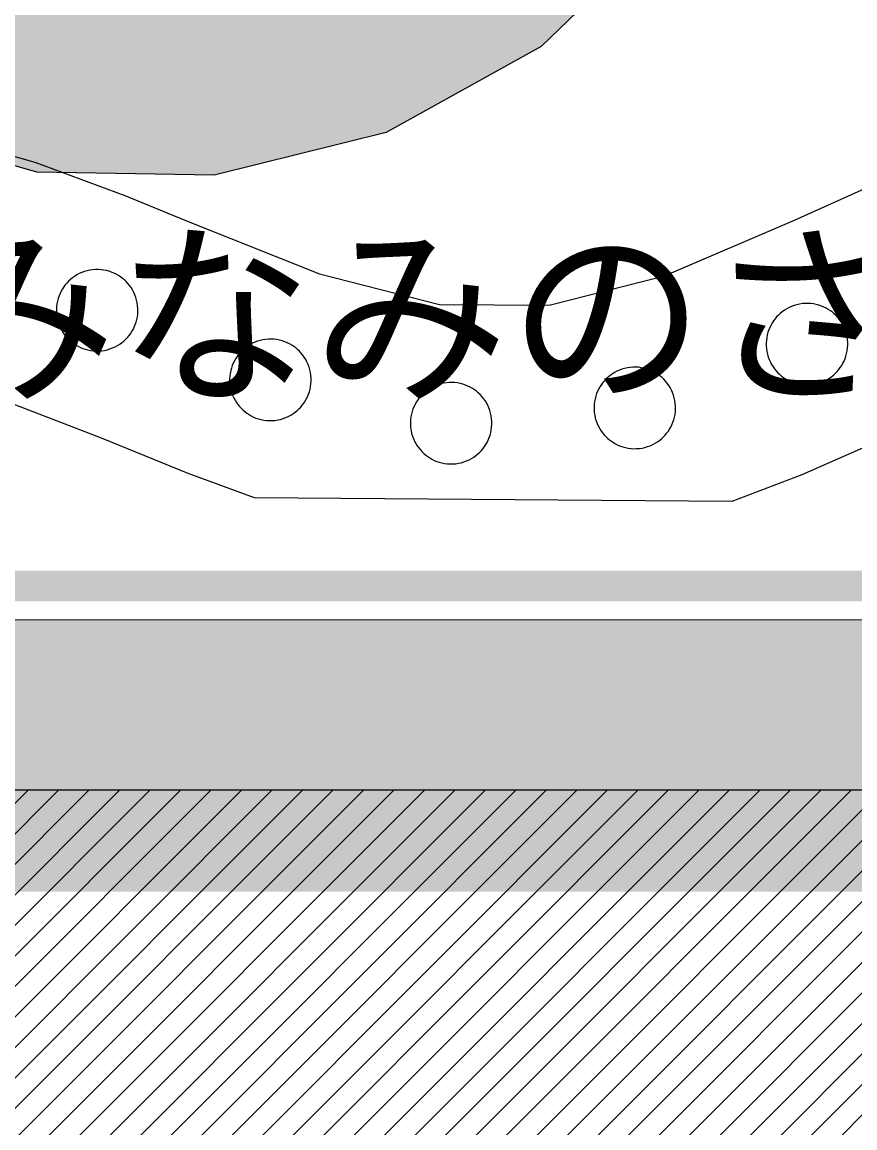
# Model space of a CAD drawing. Header units: millimetres. Extents: x -146962 to 322503, y -183624 to 284367.
# Drawn here: x 69292 to 71745, y 27904 to 31159 of the extents above; entities that cross this region are included whole.
import ezdxf

# ---------------------------------------------------------------- set-up
doc = ezdxf.new("R2010")
doc.units = ezdxf.units.MM
doc.layers.add('30_敷地・外構', color=8, linetype='Continuous', lineweight=9)
doc.layers.add('60_部屋名・面積', color=7, linetype='Continuous', lineweight=13)
doc.styles.add('JP', font='NotoSansCJKjp-Regular.otf')

msp = doc.modelspace()

# ---------------------------------------------------------------- hatches: boundary and pattern name
at = {"layer": '30_敷地・外構', "true_color": 0xcfe0b8}
msp.add_hatch(color=8, dxfattribs=at).paths.add_polyline_path([(68898.5, 34556.3), (69405.1, 34682.6), (69927.2, 34673.5), (70429, 34529.6), (70876.6, 34260.7), (71239.3, 33885.1), (71492.4, 33428.5), (71618.7, 32921.9), (71609.6, 32399.8), (71465.7, 31898), (71196.8, 31450.4), (70821.2, 31087.8), (70364.5, 30834.6), (69857.9, 30708.3), (69335.9, 30717.4), (68834, 30861.3), (68386.5, 31130.2), (68023.8, 31505.8), (67770.7, 31962.5), (67644.4, 32469.1), (67653.5, 32991.1), (67797.4, 33493), (68066.3, 33940.5), (68441.9, 34303.2)])
at = {"layer": '30_敷地・外構', "true_color": 0x8a6a4a}
for points in [[(67663.7, 29499.5), (67663.7, 29529.5), (67663.7, 29537), (67663.7, 29544.5), (68866.5, 29544.4), (70069.3, 29544.3), (71272.1, 29544.3), (72474.9, 29544.2), (73677.7, 29544.1), (74880.5, 29544), (76083.3, 29544), (77286.1, 29543.9), (78488.9, 29543.8), (79691.7, 29543.7), (80894.5, 29543.7), (82097.3, 29543.6), (82097.3, 29536.1), (82097.3, 29528.6), (82097.3, 29513.6), (82097.3, 29498.6), (82097.3, 29491.1), (82097.3, 29483.6), (82097.3, 29476.1), (82097.3, 29468.6), (82097.3, 29453.6), (80894.5, 29453.7), (79691.7, 29453.7), (78488.9, 29453.8), (77286.1, 29453.9), (76083.3, 29454), (74880.5, 29454), (73677.7, 29454.1), (72474.9, 29454.2), (71272.1, 29454.3), (70069.3, 29454.3), (68866.5, 29454.4), (67663.7, 29454.5), (67663.7, 29462), (67663.7, 29469.5), (67663.7, 29477), (67663.7, 29492)], [(69261.9, 29491.9), (69261.9, 29499.4), (69261.9, 29521.9), (69261.9, 29529.4), (69261.9, 29536.9), (69261.9, 29544.4), (69389.2, 29544.4), (69516.6, 29544.4), (69643.9, 29544.4), (69771.3, 29544.3), (69898.6, 29544.3), (70026, 29544.3), (70153.3, 29544.3), (70280.7, 29544.3), (70790.1, 29544.3), (70790.1, 29536.8), (70790.1, 29529.3), (70790.1, 29521.8), (70790.1, 29514.3), (70790.1, 29506.8), (70790.1, 29499.3), (70790.1, 29491.8), (70790.1, 29484.3), (70790.1, 29476.8), (70790.1, 29469.3), (70790.1, 29454.3), (70662.7, 29454.3), (70535.4, 29454.3), (70408, 29454.3), (70280.7, 29454.3), (70153.3, 29454.3), (70026, 29454.3), (69771.3, 29454.3), (69643.9, 29454.4), (69516.6, 29454.4), (69389.2, 29454.4), (69261.9, 29454.4), (69261.9, 29461.9), (69261.9, 29469.4), (69261.9, 29476.9)], [(69369.2, 29536.9), (69371.7, 29536.9), (69374.2, 29536.9), (69376.7, 29536.9), (69379.2, 29536.9), (69381.7, 29536.9), (69384.2, 29536.9), (69386.7, 29536.9), (69389.2, 29536.9), (69391.7, 29536.9), (69391.7, 29530.6), (69391.7, 29524.4), (69391.7, 29493.1), (69391.7, 29486.9), (69391.7, 29474.4), (69391.7, 29468.1), (69391.7, 29461.9), (69389.2, 29461.9), (69386.7, 29461.9), (69384.2, 29461.9), (69381.7, 29461.9), (69379.2, 29461.9), (69374.2, 29461.9), (69371.7, 29461.9), (69369.2, 29461.9), (69366.7, 29461.9), (69364.2, 29461.9), (69361.7, 29461.9), (69361.7, 29486.9), (69361.7, 29493.1), (69361.7, 29499.4), (69361.7, 29505.6), (69361.7, 29518.1), (69361.7, 29536.9), (69364.2, 29536.9)], [(69499.1, 29536.9), (69501.6, 29536.9), (69504.1, 29536.9), (69506.6, 29536.9), (69509.1, 29536.9), (69511.6, 29536.9), (69514.1, 29536.9), (69516.6, 29536.9), (69519.1, 29536.9), (69521.6, 29536.9), (69521.6, 29499.4), (69521.6, 29493.1), (69521.6, 29486.9), (69521.6, 29480.6), (69521.6, 29461.9), (69519.1, 29461.9), (69516.6, 29461.9), (69511.6, 29461.9), (69509.1, 29461.9), (69506.6, 29461.9), (69504.1, 29461.9), (69501.6, 29461.9), (69499.1, 29461.9), (69496.6, 29461.9), (69494.1, 29461.9), (69491.6, 29461.9), (69491.6, 29468.1), (69491.6, 29474.4), (69491.6, 29480.6), (69491.6, 29486.9), (69491.6, 29493.1), (69491.6, 29499.4), (69491.6, 29505.6), (69491.6, 29511.9), (69491.6, 29536.9), (69494.1, 29536.9)], [(69626.4, 29536.9), (69628.9, 29536.9), (69631.4, 29536.9), (69633.9, 29536.9), (69636.4, 29536.9), (69638.9, 29536.9), (69641.4, 29536.9), (69646.4, 29536.9), (69648.9, 29536.9), (69651.4, 29536.9), (69651.4, 29530.6), (69651.4, 29524.4), (69651.4, 29518.1), (69651.4, 29511.9), (69651.4, 29499.4), (69651.4, 29486.9), (69651.4, 29480.6), (69651.4, 29474.4), (69651.4, 29461.9), (69648.9, 29461.9), (69646.4, 29461.9), (69643.9, 29461.9), (69638.9, 29461.9), (69633.9, 29461.9), (69631.4, 29461.9), (69628.9, 29461.9), (69626.4, 29461.9), (69623.9, 29461.9), (69621.4, 29461.9), (69621.4, 29468.1), (69621.4, 29474.4), (69621.4, 29480.6), (69621.4, 29486.9), (69621.4, 29493.1), (69621.4, 29499.4), (69621.4, 29518.1), (69621.4, 29530.6), (69621.4, 29536.9), (69623.9, 29536.9)], [(69758.8, 29536.8), (69761.3, 29536.8), (69763.8, 29536.8), (69766.3, 29536.8), (69771.3, 29536.8), (69773.8, 29536.8), (69776.3, 29536.8), (69778.8, 29536.8), (69781.3, 29536.8), (69781.3, 29530.6), (69781.3, 29524.3), (69781.3, 29518.1), (69781.3, 29511.8), (69781.3, 29505.6), (69781.3, 29499.3), (69781.3, 29493.1), (69781.3, 29486.8), (69781.3, 29474.3), (69781.3, 29461.8), (69778.8, 29461.8), (69773.8, 29461.8), (69771.3, 29461.8), (69768.8, 29461.8), (69766.3, 29461.8), (69763.8, 29461.8), (69761.3, 29461.8), (69758.8, 29461.8), (69756.3, 29461.8), (69753.8, 29461.8), (69751.3, 29461.8), (69751.3, 29468.1), (69751.3, 29486.8), (69751.3, 29493.1), (69751.3, 29499.3), (69751.3, 29505.6), (69751.3, 29511.8), (69751.3, 29518.1), (69751.3, 29524.3), (69751.3, 29530.6), (69751.3, 29536.8), (69753.8, 29536.8), (69756.3, 29536.8)], [(69886.1, 29536.8), (69888.6, 29536.8), (69891.1, 29536.8), (69896.1, 29536.8), (69898.6, 29536.8), (69903.6, 29536.8), (69906.1, 29536.8), (69908.6, 29536.8), (69911.1, 29536.8), (69911.1, 29524.3), (69911.1, 29518.1), (69911.1, 29511.8), (69911.1, 29505.6), (69911.1, 29499.3), (69911.1, 29486.8), (69911.1, 29474.3), (69911.1, 29461.8), (69908.6, 29461.8), (69903.6, 29461.8), (69901.1, 29461.8), (69898.6, 29461.8), (69896.1, 29461.8), (69891.1, 29461.8), (69888.6, 29461.8), (69886.1, 29461.8), (69883.6, 29461.8), (69881.1, 29461.8), (69881.1, 29468.1), (69881.1, 29486.8), (69881.1, 29493.1), (69881.1, 29499.3), (69881.1, 29505.6), (69881.1, 29511.8), (69881.1, 29530.6), (69881.1, 29536.8), (69883.6, 29536.8)], [(70018.5, 29536.8), (70021, 29536.8), (70023.5, 29536.8), (70026, 29536.8), (70028.5, 29536.8), (70031, 29536.8), (70033.5, 29536.8), (70036, 29536.8), (70038.5, 29536.8), (70041, 29536.8), (70041, 29518.1), (70041, 29511.8), (70041, 29505.6), (70041, 29499.3), (70041, 29493.1), (70041, 29486.8), (70041, 29480.6), (70041, 29461.8), (70038.5, 29461.8), (70033.5, 29461.8), (70031, 29461.8), (70028.5, 29461.8), (70026, 29461.8), (70023.5, 29461.8), (70021, 29461.8), (70018.5, 29461.8), (70016, 29461.8), (70013.5, 29461.8), (70011, 29461.8), (70011, 29480.6), (70011, 29486.8), (70011, 29493.1), (70011, 29499.3), (70011, 29505.6), (70011, 29511.8), (70011, 29518.1), (70011, 29536.8), (70013.5, 29536.8)], [(70148.3, 29536.8), (70150.8, 29536.8), (70153.3, 29536.8), (70155.8, 29536.8), (70158.3, 29536.8), (70160.8, 29536.8), (70163.3, 29536.8), (70165.8, 29536.8), (70168.3, 29536.8), (70170.8, 29536.8), (70170.8, 29530.6), (70170.8, 29524.3), (70170.8, 29511.8), (70170.8, 29505.6), (70170.8, 29499.3), (70170.8, 29493.1), (70170.8, 29486.8), (70170.8, 29480.6), (70170.8, 29461.8), (70168.3, 29461.8), (70165.8, 29461.8), (70163.3, 29461.8), (70160.8, 29461.8), (70158.3, 29461.8), (70155.8, 29461.8), (70150.8, 29461.8), (70148.3, 29461.8), (70145.8, 29461.8), (70143.3, 29461.8), (70140.8, 29461.8), (70140.8, 29468.1), (70140.8, 29474.3), (70140.8, 29480.6), (70140.8, 29486.8), (70140.8, 29493.1), (70140.8, 29499.3), (70140.8, 29505.6), (70140.8, 29511.8), (70140.8, 29518.1), (70140.8, 29530.6), (70140.8, 29536.8), (70143.3, 29536.8), (70145.8, 29536.8)], [(70278.2, 29536.8), (70280.7, 29536.8), (70283.2, 29536.8), (70285.7, 29536.8), (70288.2, 29536.8), (70290.7, 29536.8), (70293.2, 29536.8), (70295.7, 29536.8), (70298.2, 29536.8), (70300.7, 29536.8), (70300.7, 29530.6), (70300.7, 29524.3), (70300.7, 29518.1), (70300.7, 29511.8), (70300.7, 29505.6), (70300.7, 29499.3), (70300.7, 29493.1), (70300.7, 29486.8), (70300.7, 29474.3), (70300.7, 29468.1), (70300.7, 29461.8), (70298.2, 29461.8), (70295.7, 29461.8), (70290.7, 29461.8), (70288.2, 29461.8), (70285.7, 29461.8), (70283.2, 29461.8), (70280.7, 29461.8), (70278.2, 29461.8), (70273.2, 29461.8), (70270.7, 29461.8), (70270.7, 29474.3), (70270.7, 29480.6), (70270.7, 29493.1), (70270.7, 29505.6), (70270.7, 29518.1), (70270.7, 29524.3), (70270.7, 29536.8), (70273.2, 29536.8), (70275.7, 29536.8)], [(70408, 29536.8), (70410.5, 29536.8), (70413, 29536.8), (70415.5, 29536.8), (70418, 29536.8), (70420.5, 29536.8), (70423, 29536.8), (70425.5, 29536.8), (70428, 29536.8), (70430.5, 29536.8), (70430.5, 29530.6), (70430.5, 29524.3), (70430.5, 29511.8), (70430.5, 29505.6), (70430.5, 29499.3), (70430.5, 29493.1), (70430.5, 29486.8), (70430.5, 29474.3), (70430.5, 29468.1), (70430.5, 29461.8), (70428, 29461.8), (70423, 29461.8), (70418, 29461.8), (70413, 29461.8), (70410.5, 29461.8), (70408, 29461.8), (70405.5, 29461.8), (70403, 29461.8), (70400.5, 29461.8), (70400.5, 29468.1), (70400.5, 29474.3), (70400.5, 29480.6), (70400.5, 29486.8), (70400.5, 29493.1), (70400.5, 29499.3), (70400.5, 29505.6), (70400.5, 29511.8), (70400.5, 29524.3), (70400.5, 29530.6), (70400.5, 29536.8), (70403, 29536.8), (70405.5, 29536.8)], [(70535.4, 29536.8), (70537.9, 29536.8), (70540.4, 29536.8), (70542.9, 29536.8), (70547.9, 29536.8), (70550.4, 29536.8), (70552.9, 29536.8), (70555.4, 29536.8), (70557.9, 29536.8), (70560.4, 29536.8), (70560.4, 29530.5), (70560.4, 29518), (70560.4, 29511.8), (70560.4, 29505.5), (70560.4, 29499.3), (70560.4, 29493), (70560.4, 29486.8), (70560.4, 29480.5), (70560.4, 29474.3), (70560.4, 29461.8), (70557.9, 29461.8), (70555.4, 29461.8), (70552.9, 29461.8), (70550.4, 29461.8), (70547.9, 29461.8), (70545.4, 29461.8), (70540.4, 29461.8), (70537.9, 29461.8), (70532.9, 29461.8), (70530.4, 29461.8), (70530.4, 29474.3), (70530.4, 29480.6), (70530.4, 29518.1), (70530.4, 29524.3), (70530.4, 29536.8), (70532.9, 29536.8)], [(70667.7, 29536.8), (70670.2, 29536.8), (70675.2, 29536.8), (70680.2, 29536.8), (70682.7, 29536.8), (70687.7, 29536.8), (70690.2, 29536.8), (70690.2, 29530.5), (70690.2, 29505.5), (70690.2, 29499.3), (70690.2, 29493), (70690.2, 29468), (70690.2, 29461.8), (70687.7, 29461.8), (70680.2, 29461.8), (70677.7, 29461.8), (70675.2, 29461.8), (70672.7, 29461.8), (70667.7, 29461.8), (70665.2, 29461.8), (70662.7, 29461.8), (70660.2, 29461.8), (70660.2, 29474.3), (70660.2, 29480.5), (70660.2, 29486.8), (70660.2, 29493), (70660.2, 29499.3), (70660.2, 29511.8), (70660.2, 29518), (70660.2, 29524.3), (70660.2, 29536.8), (70662.7, 29536.8), (70665.2, 29536.8)], [(70790.1, 29544.3), (70797.6, 29544.3), (70805.1, 29544.3), (70827.6, 29544.3), (70835.1, 29544.3), (70842.6, 29544.3), (70850.1, 29544.3), (70857.6, 29544.3), (70865.1, 29544.3), (70872.6, 29544.3), (70880.1, 29544.3), (70880.1, 29536.8), (70880.1, 29529.3), (70880.1, 29521.8), (70880.1, 29514.3), (70880.1, 29506.8), (70880.1, 29499.3), (70880.1, 29491.8), (70880.1, 29484.3), (70880.1, 29476.8), (70880.1, 29461.8), (70880.1, 29454.3), (70872.6, 29454.3), (70865.1, 29454.3), (70857.6, 29454.3), (70850.1, 29454.3), (70842.6, 29454.3), (70835.1, 29454.3), (70827.6, 29454.3), (70805.1, 29454.3), (70797.6, 29454.3), (70790.1, 29454.3), (70790.1, 29461.8), (70790.1, 29469.3), (70790.1, 29476.8), (70790.1, 29484.3), (70790.1, 29491.8), (70790.1, 29499.3), (70790.1, 29506.8), (70790.1, 29521.8), (70790.1, 29529.3)], [(70800.1, 29528.5), (70800.1, 29534.3), (70805.9, 29534.3), (70811.7, 29534.3), (70817.6, 29534.3), (70823.4, 29534.3), (70829.2, 29534.3), (70835.1, 29534.3), (70840.9, 29534.3), (70846.7, 29534.3), (70852.6, 29534.3), (70858.4, 29534.3), (70864.2, 29534.3), (70870.1, 29534.3), (70870.1, 29528.4), (70870.1, 29522.6), (70870.1, 29510.9), (70870.1, 29505.1), (70870.1, 29493.4), (70870.1, 29487.6), (70870.1, 29481.8), (70870.1, 29475.9), (70870.1, 29470.1), (70870.1, 29464.3), (70864.2, 29464.3), (70858.4, 29464.3), (70852.6, 29464.3), (70846.7, 29464.3), (70835.1, 29464.3), (70829.2, 29464.3), (70823.4, 29464.3), (70817.6, 29464.3), (70811.7, 29464.3), (70805.9, 29464.3), (70800.1, 29464.3), (70800.1, 29470.1), (70800.1, 29476), (70800.1, 29481.8), (70800.1, 29493.5), (70800.1, 29499.3)], [(70880.1, 29484.3), (70880.1, 29514.3), (70880.1, 29521.8), (70880.1, 29529.3), (70880.1, 29536.8), (70880.1, 29544.3), (71007.4, 29544.3), (71134.8, 29544.3), (71262.1, 29544.3), (71389.5, 29544.2), (71516.8, 29544.2), (71644.2, 29544.2), (71771.5, 29544.2), (71898.8, 29544.2), (72026.2, 29544.2), (72153.5, 29544.2), (72280.9, 29544.2), (72408.2, 29544.2), (72408.2, 29529.2), (72408.2, 29521.7), (72408.2, 29506.7), (72408.2, 29499.2), (72408.2, 29484.2), (72408.2, 29476.7), (72408.2, 29469.2), (72408.2, 29454.2), (72280.9, 29454.2), (72153.5, 29454.2), (71771.5, 29454.2), (71516.8, 29454.2), (71262.1, 29454.3), (71134.8, 29454.3), (71007.4, 29454.3), (70880.1, 29454.3), (70880.1, 29461.8), (70880.1, 29469.3), (70880.1, 29476.8)], [(70984.9, 29536.8), (70987.4, 29536.8), (70989.9, 29536.8), (70994.9, 29536.8), (70999.9, 29536.8), (71002.4, 29536.8), (71007.4, 29536.8), (71009.9, 29536.8), (71009.9, 29530.5), (71009.9, 29524.3), (71009.9, 29518), (71009.9, 29505.5), (71009.9, 29499.3), (71009.9, 29493), (71009.9, 29474.3), (71009.9, 29461.8), (71007.4, 29461.8), (71004.9, 29461.8), (71002.4, 29461.8), (70999.9, 29461.8), (70997.4, 29461.8), (70994.9, 29461.8), (70992.4, 29461.8), (70987.4, 29461.8), (70984.9, 29461.8), (70982.4, 29461.8), (70979.9, 29461.8), (70979.9, 29480.5), (70979.9, 29486.8), (70979.9, 29493), (70979.9, 29499.3), (70979.9, 29505.5), (70979.9, 29511.8), (70979.9, 29536.8), (70982.4, 29536.8)], [(71117.3, 29536.8), (71119.8, 29536.8), (71122.3, 29536.8), (71124.8, 29536.8), (71129.8, 29536.8), (71132.3, 29536.8), (71137.3, 29536.8), (71139.8, 29536.8), (71139.8, 29511.8), (71139.8, 29505.5), (71139.8, 29499.3), (71139.8, 29493), (71139.8, 29486.8), (71139.8, 29461.8), (71137.3, 29461.8), (71134.8, 29461.8), (71132.3, 29461.8), (71129.8, 29461.8), (71127.3, 29461.8), (71124.8, 29461.8), (71122.3, 29461.8), (71119.8, 29461.8), (71117.3, 29461.8), (71114.8, 29461.8), (71112.3, 29461.8), (71109.8, 29461.8), (71109.8, 29480.5), (71109.8, 29486.8), (71109.8, 29493), (71109.8, 29499.3), (71109.8, 29505.5), (71109.8, 29511.8), (71109.8, 29518), (71109.8, 29524.3), (71109.8, 29530.5), (71109.8, 29536.8), (71112.3, 29536.8), (71114.8, 29536.8)], [(71247.1, 29536.8), (71252.1, 29536.8), (71254.6, 29536.8), (71259.6, 29536.8), (71262.1, 29536.8), (71264.6, 29536.8), (71267.1, 29536.8), (71269.6, 29536.8), (71269.6, 29530.5), (71269.6, 29524.3), (71269.6, 29511.8), (71269.6, 29505.5), (71269.6, 29499.3), (71269.6, 29493), (71269.6, 29486.8), (71269.6, 29480.5), (71269.6, 29468), (71269.6, 29461.8), (71267.1, 29461.8), (71264.6, 29461.8), (71259.6, 29461.8), (71254.6, 29461.8), (71249.6, 29461.8), (71247.1, 29461.8), (71244.6, 29461.8), (71242.1, 29461.8), (71239.6, 29461.8), (71239.6, 29480.5), (71239.6, 29486.8), (71239.6, 29493), (71239.6, 29499.3), (71239.6, 29505.5), (71239.6, 29518), (71239.6, 29524.3), (71239.6, 29530.5), (71239.6, 29536.8), (71242.1, 29536.8), (71244.6, 29536.8)], [(71377, 29536.7), (71379.5, 29536.7), (71382, 29536.7), (71384.5, 29536.7), (71387, 29536.7), (71389.5, 29536.7), (71392, 29536.7), (71394.5, 29536.7), (71397, 29536.7), (71399.5, 29536.7), (71399.5, 29530.5), (71399.5, 29524.2), (71399.5, 29518), (71399.5, 29511.7), (71399.5, 29505.5), (71399.5, 29499.2), (71399.5, 29486.7), (71399.5, 29480.5), (71399.5, 29474.2), (71399.5, 29468), (71399.5, 29461.7), (71397, 29461.7), (71394.5, 29461.7), (71389.5, 29461.7), (71387, 29461.7), (71384.5, 29461.7), (71382, 29461.7), (71379.5, 29461.7), (71377, 29461.7), (71374.5, 29461.7), (71372, 29461.7), (71369.5, 29461.7), (71369.5, 29480.5), (71369.5, 29486.7), (71369.5, 29511.7), (71369.5, 29518), (71369.5, 29536.7), (71372, 29536.7), (71374.5, 29536.7)], [(71506.8, 29536.7), (71509.3, 29536.7), (71511.8, 29536.7), (71514.3, 29536.7), (71519.3, 29536.7), (71521.8, 29536.7), (71526.8, 29536.7), (71529.3, 29536.7), (71529.3, 29530.5), (71529.3, 29524.2), (71529.3, 29518), (71529.3, 29511.7), (71529.3, 29505.5), (71529.3, 29499.2), (71529.3, 29493), (71529.3, 29461.7), (71526.8, 29461.7), (71524.3, 29461.7), (71521.8, 29461.7), (71519.3, 29461.7), (71516.8, 29461.7), (71514.3, 29461.7), (71511.8, 29461.7), (71509.3, 29461.7), (71506.8, 29461.7), (71504.3, 29461.7), (71501.8, 29461.7), (71499.3, 29461.7), (71499.3, 29480.5), (71499.3, 29486.7), (71499.3, 29493), (71499.3, 29499.2), (71499.3, 29505.5), (71499.3, 29511.7), (71499.3, 29524.2), (71499.3, 29530.5), (71499.3, 29536.7), (71501.8, 29536.7)], [(71636.7, 29536.7), (71639.2, 29536.7), (71641.7, 29536.7), (71644.2, 29536.7), (71646.7, 29536.7), (71649.2, 29536.7), (71651.7, 29536.7), (71656.7, 29536.7), (71659.1, 29536.7), (71659.1, 29530.5), (71659.1, 29524.2), (71659.1, 29511.7), (71659.1, 29505.5), (71659.1, 29499.2), (71659.1, 29493), (71659.1, 29486.7), (71659.1, 29480.5), (71659.1, 29461.7), (71656.6, 29461.7), (71654.1, 29461.7), (71651.6, 29461.7), (71649.1, 29461.7), (71646.6, 29461.7), (71644.1, 29461.7), (71641.6, 29461.7), (71639.1, 29461.7), (71636.6, 29461.7), (71634.1, 29461.7), (71631.6, 29461.7), (71629.1, 29461.7), (71629.1, 29493), (71629.1, 29499.2), (71629.1, 29505.5), (71629.1, 29511.7), (71629.2, 29536.7), (71631.7, 29536.7)]]:
    msp.add_hatch(color=8, dxfattribs=at).paths.add_polyline_path(points)
at = {"layer": '30_敷地・外構', "true_color": 0xdccfb6}
msp.add_hatch(color=8, dxfattribs=at).paths.add_polyline_path([(118594.5, 29396.3), (118594.4, 28596.3), (67603, 28599.5), (67603.1, 29399.5)])
at = {"layer": '30_敷地・外構', "true_color": 0xb9cf98}
for points in [[(70459.8, 29371), (70491, 29376.3), (70280.4, 29219.4), (70263, 29215.5), (70312.4, 29379.3), (70432.3, 29379.3)], [(70179.4, 29159.4), (70159, 29192), (70211.1, 29319.7), (70249.7, 29334.8), (70361.9, 29302.2), (70407.6, 29167.2), (70313, 29090.2), (70219.7, 29080.7)], [(70977.7, 29350.7), (71166.1, 29319.1), (71050.1, 29175.3), (71035, 29180.2), (71001.1, 29219.7), (70954.5, 29288.6)], [(71574.9, 29302.2), (71648.1, 29349.6), (71670.9, 29331.3), (71731.1, 29272.6), (71695, 29187.7), (71696.9, 29184.1), (71693.8, 29170.2)], [(69322.4, 29232.2), (69340.2, 29265.9), (69399.6, 29320.9), (69402, 29309.1), (69429.7, 29312.8), (69456.6, 29206.7), (69372.7, 29174.8)], [(70282, 29285.1), (70303.1, 29277.2), (70473.7, 29303.9), (70476.3, 29265.8), (70489.2, 29238), (70454.4, 29132.6), (70310.2, 29214)], [(71137.4, 29180.3), (71218.6, 29268.4), (71284.4, 29105.9), (71227.1, 29103.8), (71193, 29106.1), (71200.7, 29116.6)], [(69736.9, 29243.5), (69876, 29123), (69750.4, 28914.7), (69714.3, 28951.6), (69666.2, 28922), (69591.4, 28980.6), (69555.6, 29033.5)], [(70548.1, 29233.7), (70667.9, 29209.7), (70614.7, 28932.3), (70477.4, 29010.3), (70452.5, 29107.1), (70462.6, 29125.6)], [(70495.5, 29152.3), (70477.2, 29225.6), (70649.1, 29251.6), (70679.7, 29171), (70610.5, 29122), (70593.3, 29113.2), (70549.6, 29126.4), (70507.4, 29130.7)], [(70617.3, 28968.5), (70632.6, 29232.5), (70646.9, 29216.7), (70648.5, 29232.2), (70733, 29250.5), (70764.1, 29047.8), (70758.9, 29018.4)], [(71715.8, 29178.6), (71665.5, 29162.4), (71670.5, 29175.2), (71651.8, 29198.7), (71707.1, 29233.8)], [(70206.6, 29202.6), (70283.5, 29151.9), (70304.5, 29116.2), (70222.1, 29026.5), (70207.7, 29033), (70193.7, 29030.5), (70119.7, 29132.4)], [(69654.6, 29159.2), (69676.9, 29169.9), (69712.9, 29141.5), (69730.2, 29111.9), (69740.8, 29045.8), (69602, 29029)], [(70734.5, 29164.8), (70911.6, 29075.3), (70913.4, 29009.4), (70911.8, 29008.7), (70924.3, 28991), (70924, 28969.6), (70848.3, 28916.8), (70630.9, 28941.9)], [(70174.9, 29061.2), (70198.1, 29067.5), (70298.3, 29119.7), (70311.2, 29128.1), (70327.8, 29120.9), (70263.4, 29009), (70250.3, 28999.2), (70205, 29049.1)], [(70388.7, 29101.2), (70407.5, 29044.1), (70461.9, 28999.3), (70467.3, 28988), (70420.1, 28873.6), (70370.1, 28820), (70264.3, 29012.6), (70379.4, 29077.9)], [(71523.4, 28910.8), (71513.1, 28951), (71656.7, 29107), (71715.7, 29029.5), (71722.5, 28942.7), (71624.8, 28876), (71544.6, 28884.1)], [(69886.6, 29066), (69897, 29066.4), (69912.4, 29058.3), (69942.7, 29044.1), (69899.7, 28988.3), (69755.5, 28984.8)], [(71364.8, 29029.2), (71371.2, 29058.1), (71413, 29067.9), (71424.2, 29061.9), (71475.7, 29018.8), (71499.8, 28970), (71423.5, 28910.2)], [(70142.2, 28993.2), (70232.2, 29003.7), (70320.5, 28952.3), (70357.5, 28882.4), (70346.6, 28826.3), (70092.2, 28844.9), (70104.5, 28957.8), (70126.1, 28953.4)], [(70409.2, 28889.3), (70587.9, 29002.6), (70622.7, 29025.9), (70647.3, 28882.6), (70586.6, 28767.4), (70447.6, 28786.9), (70386, 28798.3), (70385.1, 28816.4)], [(70442.2, 28942.6), (70463.3, 28937.6), (70530, 28967.9), (70569.9, 28842.4), (70404.2, 28928.3)], [(69846.4, 28851.4), (69807.3, 28907), (69796.3, 28921.5), (69848.6, 28967.4), (69905.3, 28934.3)], [(69934.4, 28892.5), (69955.8, 28950.2), (70261.8, 28929.8), (70213.6, 28902.8), (70004.9, 28769.4), (70027.3, 28808.2)], [(71429.7, 28759.8), (71373.1, 28948.7), (71422.8, 28948.8), (71429.7, 28937.6), (71498.7, 28954.8), (71529.8, 28823.7), (71450.7, 28759.8)], [(70448.5, 28695.8), (70389.5, 28713.6), (70369.8, 28930.9), (70603.5, 28833.4), (70639.1, 28795.7)], [(69682.2, 28748.8), (69667.6, 28846.5), (69702.2, 28877.3), (69751.1, 28867.6), (69778.6, 28797.6), (69765.4, 28768.3), (69761.6, 28749.5)], [(69973.3, 28866.1), (70012.5, 28892.2), (70090.1, 28891.5), (70101.3, 28839.9), (70083.8, 28813.4), (70014.8, 28801.8)], [(70182.1, 28844.4), (70255.7, 28875.9), (70334.8, 28872.6), (70333.2, 28819.6), (70337.8, 28775.2), (70175.5, 28792.1)], [(71276.6, 28893.9), (71340.9, 28815), (71352.8, 28787), (71334.8, 28782), (71339.2, 28716.4), (71331.5, 28713.4), (71316.9, 28721.7), (71178.3, 28880.4)], [(70212.4, 28832.4), (70239.4, 28808.5), (70255.1, 28828.6), (70333.1, 28650.4), (70233.4, 28609.3), (70079.4, 28609.3), (70059.1, 28621.1), (69995.5, 28768.3)]]:
    msp.add_hatch(color=8, dxfattribs=at).paths.add_polyline_path(points)
at = {"layer": '30_敷地・外構', "true_color": 0xbdb6aa}
h = msp.add_hatch(dxfattribs=at)
h.set_pattern_fill('ANSI31', scale=20)
h.paths.add_polyline_path([(74349.4, 27219.1), (67974.7, 27219.5), (67974.8, 28899.5), (74349.5, 28899.1), (74349.5, 28599.1)])

# ---------------------------------------------------------------- linework, layer by layer
at = {"layer": '30_敷地・外構'}
for points in [[(118597.6, 85398.9), (118594.5, 29396.3), (55603.1, 29400.2), (55602.4, 41399.1), (85596.4, 85403.7), (118597.6, 85398.9)], [(83754.6, 32064.4), (82100.1, 29398.6), (64209.2, 29399.8), (67603.5, 29399.7), (67603.3, 31451.8)], [(71196.8, 31450.4), (70821.2, 31087.8), (70364.5, 30834.6), (69857.9, 30708.3), (69335.9, 30717.4), (68834, 30861.3), (68386.5, 31130.2), (68023.8, 31505.8)], [(67609.4, 30596.4), (67866.9, 30707.4), (68080.4, 30781.3), (68341.3, 30841.4), (68593.2, 30865.9), (68846.5, 30855), (69111.3, 30808.9), (69329.9, 30746.4), (69594.8, 30649.1), (69776.3, 30574.4), (70168.4, 30418.6), (70521.9, 30328), (70844.4, 30325.7), (71184.3, 30412.7), (71567.6, 30575.8), (71802.4, 30682.6)], [(74063.9, 29836.9), (73854.6, 29920.9), (73522.2, 30062.1), (73146.7, 30194), (72815.8, 30240.9), (72490.5, 30198.4), (72129, 30068.7), (71809.7, 29923.9), (71588.4, 29826.6), (71382.4, 29748.5), (69976.2, 29759), (69780.9, 29830.4), (69525.9, 29934.1), (69127.4, 30087.5), (68778.3, 30166.7), (68455.7, 30156.1), (68111, 30054.4), (67798.9, 29914.6), (67636.7, 29883.9), (67609.4, 30596.4)], [(69607.2, 30236.3), (69611.4, 30242), (69615.5, 30248.1), (69619.2, 30254.6), (69622.6, 30261.4), (69625.5, 30268.6), (69628.1, 30276.1), (69630.1, 30283.8), (69631.7, 30291.7), (69632.7, 30299.8), (69633.2, 30308), (69633.1, 30316.3), (69632.5, 30324.5), (69631.3, 30332.7), (69629.5, 30340.8), (69627.2, 30348.7), (69624.3, 30356.3), (69621, 30363.7), (69617.3, 30370.8), (69613.1, 30377.5), (69608.6, 30383.8), (69603.8, 30389.7), (69598.7, 30395.2), (69593.4, 30400.3), (69587.9, 30404.9), (69582.2, 30409.2), (69576.1, 30413.2), (69569.6, 30416.9), (69562.8, 30420.3), (69555.6, 30423.2), (69548.1, 30425.8), (69540.4, 30427.8), (69532.5, 30429.4), (69524.4, 30430.4), (69516.2, 30430.9), (69507.9, 30430.8), (69499.7, 30430.2), (69491.5, 30429), (69483.4, 30427.2), (69475.5, 30424.9), (69467.9, 30422), (69460.5, 30418.7), (69453.4, 30415), (69446.7, 30410.8), (69440.4, 30406.3), (69434.5, 30401.5), (69429, 30396.4), (69424, 30391.1), (69419.3, 30385.7), (69415, 30379.9), (69411, 30373.8), (69407.3, 30367.3), (69403.9, 30360.5), (69401, 30353.3), (69398.4, 30345.8), (69396.4, 30338.1), (69394.8, 30330.2), (69393.8, 30322.1), (69393.3, 30313.9), (69393.4, 30305.6), (69394, 30297.4), (69395.2, 30289.2), (69397, 30281.1), (69399.3, 30273.2), (69402.2, 30265.6), (69405.5, 30258.2), (69409.2, 30251.1), (69413.4, 30244.4), (69417.9, 30238.1), (69422.7, 30232.2), (69427.8, 30226.7), (69433.1, 30221.7), (69438.5, 30217), (69444.3, 30212.8), (69450.4, 30208.7), (69456.9, 30205), (69463.7, 30201.7), (69470.9, 30198.7), (69478.4, 30196.1), (69486.1, 30194.1), (69494, 30192.5), (69502.1, 30191.5), (69510.3, 30191), (69518.6, 30191.1), (69526.8, 30191.7), (69535, 30193), (69543.1, 30194.7), (69551, 30197), (69558.6, 30199.9), (69566, 30203.2), (69573.1, 30206.9), (69579.8, 30211.1), (69586.1, 30215.6), (69592, 30220.4), (69597.5, 30225.5), (69602.5, 30230.8), (69607.2, 30236.3)], [(71697.8, 30136.5), (71702.1, 30142.2), (71706.1, 30148.3), (71709.9, 30154.8), (71713.2, 30161.6), (71716.2, 30168.8), (71718.7, 30176.3), (71720.8, 30184), (71722.4, 30191.9), (71723.4, 30200), (71723.9, 30208.2), (71723.8, 30216.5), (71723.2, 30224.7), (71721.9, 30232.9), (71720.2, 30241), (71717.8, 30248.9), (71715, 30256.5), (71711.7, 30263.9), (71708, 30271), (71703.8, 30277.7), (71699.3, 30284), (71694.5, 30289.9), (71689.4, 30295.4), (71684.1, 30300.5), (71678.6, 30305.1), (71672.9, 30309.4), (71666.8, 30313.4), (71660.3, 30317.1), (71653.4, 30320.5), (71646.3, 30323.4), (71638.8, 30326), (71631.1, 30328), (71623.2, 30329.6), (71615.1, 30330.6), (71606.9, 30331.1), (71598.6, 30331), (71590.3, 30330.4), (71582.2, 30329.2), (71574.1, 30327.4), (71566.2, 30325.1), (71558.5, 30322.3), (71551.2, 30318.9), (71544.1, 30315.2), (71537.4, 30311), (71531.1, 30306.5), (71525.2, 30301.7), (71519.7, 30296.6), (71514.6, 30291.3), (71510, 30285.9), (71505.7, 30280.1), (71501.7, 30274), (71498, 30267.5), (71494.6, 30260.7), (71491.6, 30253.5), (71489.1, 30246.1), (71487, 30238.3), (71485.5, 30230.4), (71484.4, 30222.3), (71484, 30214.1), (71484, 30205.8), (71484.7, 30197.6), (71485.9, 30189.4), (71487.7, 30181.3), (71490, 30173.4), (71492.8, 30165.8), (71496.1, 30158.4), (71499.9, 30151.3), (71504.1, 30144.6), (71508.6, 30138.3), (71513.4, 30132.4), (71518.5, 30126.9), (71523.8, 30121.9), (71529.2, 30117.3), (71535, 30113), (71541.1, 30108.9), (71547.6, 30105.2), (71554.4, 30101.9), (71561.6, 30098.9), (71569, 30096.3), (71576.8, 30094.3), (71584.7, 30092.7), (71592.8, 30091.7), (71601, 30091.2), (71609.3, 30091.3), (71617.5, 30091.9), (71625.7, 30093.2), (71633.8, 30094.9), (71641.7, 30097.2), (71649.3, 30100.1), (71656.7, 30103.4), (71663.7, 30107.1), (71670.4, 30111.3), (71676.8, 30115.8), (71682.7, 30120.6), (71688.2, 30125.7), (71693.2, 30131), (71697.8, 30136.5)], [(70117.3, 30031.3), (70121.6, 30037.1), (70125.6, 30043.2), (70129.3, 30049.7), (70132.7, 30056.5), (70135.7, 30063.7), (70138.2, 30071.2), (70140.3, 30078.9), (70141.8, 30086.8), (70142.9, 30094.9), (70143.4, 30103.1), (70143.3, 30111.4), (70142.6, 30119.6), (70141.4, 30127.8), (70139.6, 30135.9), (70137.3, 30143.8), (70134.5, 30151.4), (70131.2, 30158.8), (70127.4, 30165.9), (70123.3, 30172.6), (70118.7, 30178.9), (70113.9, 30184.8), (70108.8, 30190.3), (70103.6, 30195.3), (70098.1, 30200), (70092.4, 30204.2), (70086.2, 30208.3), (70079.8, 30212), (70072.9, 30215.3), (70065.7, 30218.3), (70058.3, 30220.9), (70050.6, 30222.9), (70042.6, 30224.5), (70034.5, 30225.5), (70026.3, 30226), (70018.1, 30225.9), (70009.8, 30225.3), (70001.6, 30224), (69993.5, 30222.3), (69985.7, 30220), (69978, 30217.1), (69970.6, 30213.8), (69963.6, 30210.1), (69956.9, 30205.9), (69950.5, 30201.4), (69944.6, 30196.6), (69939.1, 30191.5), (69934.1, 30186.2), (69929.5, 30180.7), (69925.2, 30175), (69921.2, 30168.9), (69917.4, 30162.4), (69914.1, 30155.6), (69911.1, 30148.4), (69908.6, 30140.9), (69906.5, 30133.2), (69904.9, 30125.3), (69903.9, 30117.2), (69903.4, 30109), (69903.5, 30100.7), (69904.2, 30092.5), (69905.4, 30084.3), (69907.2, 30076.2), (69909.5, 30068.3), (69912.3, 30060.7), (69915.6, 30053.3), (69919.4, 30046.2), (69923.5, 30039.5), (69928, 30033.2), (69932.8, 30027.3), (69937.9, 30021.8), (69943.2, 30016.7), (69948.7, 30012.1), (69954.4, 30007.8), (69960.5, 30003.8), (69967, 30000.1), (69973.9, 29996.7), (69981, 29993.8), (69988.5, 29991.2), (69996.2, 29989.2), (70004.2, 29987.6), (70012.3, 29986.6), (70020.5, 29986.1), (70028.7, 29986.2), (70037, 29986.8), (70045.2, 29988), (70053.2, 29989.8), (70061.1, 29992.1), (70068.8, 29995), (70076.2, 29998.3), (70083.2, 30002), (70089.9, 30006.2), (70096.2, 30010.7), (70102.1, 30015.5), (70107.6, 30020.6), (70112.7, 30025.9), (70117.3, 30031.3)], [(71190.6, 29948.8), (71194.9, 29954.5), (71198.9, 29960.6), (71202.7, 29967.1), (71206, 29974), (71209, 29981.1), (71211.5, 29988.6), (71213.6, 29996.3), (71215.2, 30004.2), (71216.2, 30012.3), (71216.7, 30020.5), (71216.6, 30028.8), (71216, 30037.1), (71214.7, 30045.2), (71213, 30053.3), (71210.6, 30061.2), (71207.8, 30068.9), (71204.5, 30076.2), (71200.8, 30083.3), (71196.6, 30090), (71192.1, 30096.3), (71187.3, 30102.2), (71182.2, 30107.7), (71176.9, 30112.8), (71171.4, 30117.4), (71165.7, 30121.7), (71159.6, 30125.7), (71153.1, 30129.4), (71146.2, 30132.8), (71139.1, 30135.8), (71131.6, 30138.3), (71123.9, 30140.4), (71116, 30141.9), (71107.9, 30143), (71099.7, 30143.4), (71091.4, 30143.4), (71083.1, 30142.7), (71075, 30141.5), (71066.9, 30139.7), (71059, 30137.4), (71051.3, 30134.6), (71044, 30131.3), (71036.9, 30127.5), (71030.2, 30123.3), (71023.9, 30118.8), (71018, 30114), (71012.5, 30108.9), (71007.4, 30103.6), (71002.8, 30098.2), (70998.5, 30092.4), (70994.5, 30086.3), (70990.8, 30079.8), (70987.4, 30073), (70984.4, 30065.8), (70981.9, 30058.4), (70979.8, 30050.6), (70978.3, 30042.7), (70977.2, 30034.6), (70976.8, 30026.4), (70976.8, 30018.1), (70977.5, 30009.9), (70978.7, 30001.7), (70980.5, 29993.6), (70982.8, 29985.7), (70985.6, 29978.1), (70988.9, 29970.7), (70992.7, 29963.7), (70996.9, 29957), (71001.4, 29950.6), (71006.2, 29944.7), (71011.3, 29939.2), (71016.6, 29934.2), (71022, 29929.6), (71027.8, 29925.3), (71033.9, 29921.3), (71040.4, 29917.5), (71047.2, 29914.2), (71054.4, 29911.2), (71061.8, 29908.7), (71069.6, 29906.6), (71077.5, 29905), (71085.6, 29904), (71093.8, 29903.5), (71102.1, 29903.6), (71110.3, 29904.2), (71118.5, 29905.5), (71126.6, 29907.2), (71134.5, 29909.6), (71142.1, 29912.4), (71149.5, 29915.7), (71156.5, 29919.5), (71163.3, 29923.6), (71169.6, 29928.1), (71175.5, 29932.9), (71181, 29938), (71186, 29943.3), (71190.6, 29948.8)], [(70649.7, 29903.8), (70654, 29909.5), (70658, 29915.6), (70661.7, 29922.1), (70665.1, 29929), (70668, 29936.1), (70670.6, 29943.6), (70672.6, 29951.3), (70674.2, 29959.2), (70675.2, 29967.3), (70675.7, 29975.5), (70675.6, 29983.8), (70675, 29992.1), (70673.8, 30000.3), (70672, 30008.3), (70669.7, 30016.2), (70666.8, 30023.9), (70663.5, 30031.2), (70659.8, 30038.3), (70655.6, 30045), (70651.1, 30051.3), (70646.3, 30057.2), (70641.2, 30062.7), (70635.9, 30067.8), (70630.5, 30072.4), (70624.7, 30076.7), (70618.6, 30080.7), (70612.1, 30084.4), (70605.3, 30087.8), (70598.1, 30090.8), (70590.7, 30093.3), (70582.9, 30095.4), (70575, 30096.9), (70566.9, 30098), (70558.7, 30098.4), (70550.4, 30098.4), (70542.2, 30097.7), (70534, 30096.5), (70525.9, 30094.7), (70518, 30092.4), (70510.4, 30089.6), (70503, 30086.3), (70495.9, 30082.5), (70489.2, 30078.3), (70482.9, 30073.8), (70477, 30069), (70471.5, 30063.9), (70466.5, 30058.6), (70461.8, 30053.2), (70457.6, 30047.4), (70453.5, 30041.3), (70449.8, 30034.8), (70446.5, 30028), (70443.5, 30020.8), (70440.9, 30013.4), (70438.9, 30005.6), (70437.3, 29997.7), (70436.3, 29989.6), (70435.8, 29981.4), (70435.9, 29973.1), (70436.5, 29964.9), (70437.8, 29956.7), (70439.5, 29948.6), (70441.8, 29940.7), (70444.7, 29933.1), (70448, 29925.7), (70451.7, 29918.7), (70455.9, 29912), (70460.4, 29905.6), (70465.2, 29899.7), (70470.3, 29894.2), (70475.6, 29889.2), (70481.1, 29884.6), (70486.8, 29880.3), (70492.9, 29876.3), (70499.4, 29872.5), (70506.2, 29869.2), (70513.4, 29866.2), (70520.9, 29863.7), (70528.6, 29861.6), (70536.5, 29860), (70544.6, 29859), (70552.8, 29858.5), (70561.1, 29858.6), (70569.3, 29859.2), (70577.5, 29860.5), (70585.6, 29862.2), (70593.5, 29864.6), (70601.1, 29867.4), (70608.5, 29870.7), (70615.6, 29874.5), (70622.3, 29878.6), (70628.6, 29883.1), (70634.5, 29887.9), (70640, 29893), (70645.1, 29898.3), (70649.7, 29903.8)], [(74349.4, 27219.1), (67974.7, 27219.5), (67974.8, 28899.5), (74349.5, 28899.1), (74349.5, 28599.1), (74349.4, 27219.1)]]:
    msp.add_lwpolyline(points, dxfattribs=at)

# ---------------------------------------------------------------- texts
at = {"layer": '60_部屋名・面積', "insert": (71302.4, 30278), "char_height": 423.36, "attachment_point": 5, "style": 'JP'}
msp.add_mtext('みなみのさんかく', dxfattribs=at)

doc.saveas('drawing.dxf')
